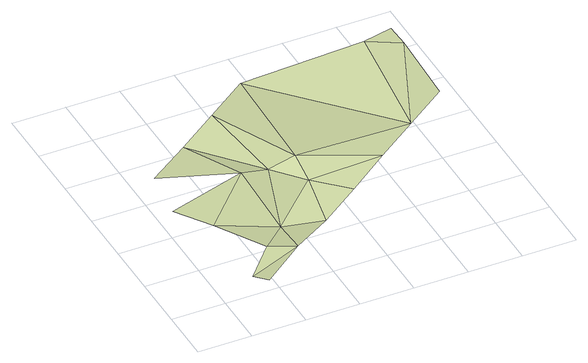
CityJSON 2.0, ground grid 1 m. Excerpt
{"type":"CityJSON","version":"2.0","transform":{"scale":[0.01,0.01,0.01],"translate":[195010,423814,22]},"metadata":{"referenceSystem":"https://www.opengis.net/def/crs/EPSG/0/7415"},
"CityObjects":{
"landuse1":{"type":"LandUse","attributes":{"3df_class":"Terrain","bgt_fysiekvoorkomen":"erf","bgt_status":"bestaand","identificatienamespace":"NL.IMGeo","onbegroeidterreindeeloptalud":"false","relatievehoogteligging":0,"aantal_punten":0},"geometry":[{"type":"MultiSurface","lod":"1","boundaries":[[[0,1,2]],[[3,2,1]],[[4,5,6]],[[5,3,7]],[[7,3,1]],[[6,5,7]],[[8,6,9]],[[7,1,10]],[[6,7,11]],[[6,11,9]],[[12,7,10]],[[12,11,7]],[[9,11,13]],[[14,12,10]],[[12,15,11]],[[11,15,13]],[[15,16,13]],[[12,17,15]],[[14,17,12]],[[16,15,18]],[[15,17,18]],[[18,19,16]],[[20,21,18]],[[18,21,19]],[[21,22,19]]]}]}
},
"vertices":[
[86,9,49],[167,67,53],[73,44,37],[123,94,48],[23,244,53],[73,194,41],[173,294,49],[173,144,38],[43,354,40],[125,412,38],[248,126,39],[223,294,40],[273,244,35],[206,471,38],[329,185,38],[273,294,52],[288,529,37],[410,244,40],[492,303,40],[523,544,36],[573,361,40],[573,494,51],[573,544,47]
]}
